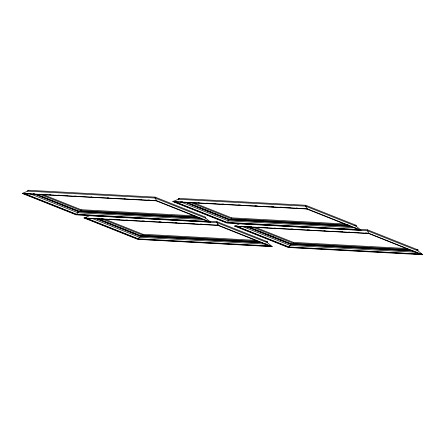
<?xml version="1.0" encoding="UTF-8"?>
<svg xmlns="http://www.w3.org/2000/svg" width="445" height="445" viewBox="0 0 445 445"><rect width="100%" height="100%" fill="white"/><g stroke="black" fill="none" stroke-linecap="round" stroke-linejoin="round"><path stroke-width="0.67" d="M23.874 193.314L76.629 214.284L208.889 221.432L208.85 221.794L76.59 214.64L23.835 193.675L23.869 193.375M27.829 191.139L27.929 190.265L155.172 197.141L205.662 217.21L205.562 218.083L210.429 222.038L75.995 214.779L22.25 193.419L27.829 191.139L155.071 198.014L205.562 218.083M76.59 214.64L77.764 212.704L203.426 219.496M200.122 218.117L78.826 211.559L78.876 211.08L37.052 194.454M196.657 216.849L80.996 210.596L81.096 209.723L42.203 194.265M85.646 217.866L138.395 238.837L270.66 245.985L270.616 246.341L138.356 239.193L85.601 218.228L85.646 217.866L86.68 217.922M84.022 217.972L218.462 225.237L272.201 246.597L137.761 239.332L84.022 217.972L89.601 215.691L89.662 215.146M138.356 239.193L138.751 238.225M261.894 242.664L140.592 236.111L140.648 235.633L98.045 218.695M259.652 241.463L142.767 235.149L142.867 234.276L105.409 219.391M155.172 197.141L155.071 198.014L156.696 200.678L210.429 222.044M208.85 221.794L156.095 200.823L156.139 200.461L156.551 200.628M359.404 229.837L227.134 222.778L174.384 201.813L174.423 201.452L175.458 201.507M178.378 199.277L178.478 198.403L305.721 205.279L356.211 225.348L356.111 226.221L360.973 230.176L226.538 222.917L172.799 201.557L178.378 199.277L305.62 206.152L356.111 226.221M208.983 221.265L216.943 221.693L216.843 222.567L218.462 225.231M270.616 246.341L217.866 225.376L217.905 225.014L216.871 224.959M227.134 222.778L228.313 220.842L355.177 227.701M350.671 226.249L229.37 219.696L229.425 219.218L186.822 202.28M348.429 225.053L231.545 218.734L231.645 217.861L194.187 202.976M421.193 254.24L288.905 247.331L236.162 226.271M234.571 226.11L369.005 233.375L422.75 254.735L288.31 247.47L234.571 226.11L240.172 223.607M272.195 246.591L267.334 242.636L267.434 241.763L216.943 221.693M288.905 247.331L289.3 246.358M412.437 250.802L291.141 244.249L291.197 243.765L248.594 226.833M408.977 249.534L293.311 243.287L293.411 242.414L254.996 227.145M305.721 205.279L305.62 206.152L307.239 208.816L360.978 230.182M359.399 229.926L306.644 208.961L306.683 208.599L304.619 208.488M360.2 229.436L367.487 229.831L367.392 230.705L369.011 233.369M421.165 254.479L368.427 233.391M422.744 254.724L417.877 250.774L417.977 249.901L367.487 229.831M34.816 194.231L78.565 211.62L78.125 212.482M139.891 237.035L140.336 236.167L262.544 242.775M228.674 220.62L229.114 219.752L351.328 226.36M290.44 245.173L290.88 244.305L413.094 250.913M75.989 214.774L76.306 214.179M24.909 193.369L26.978 193.48M33.175 193.82L34.209 193.875M41.441 194.265L42.475 194.32M49.706 194.71L50.741 194.765M57.972 195.16L60.042 195.272M66.238 195.605L67.273 195.661M74.504 196.05L76.573 196.162M82.776 196.501L84.839 196.612M91.041 196.946L92.071 197.002M99.307 197.391L101.371 197.502M107.573 197.841L108.608 197.897M115.839 198.286L117.903 198.398M124.105 198.731L125.14 198.787M132.371 199.182L133.405 199.238M139.602 199.571L141.671 199.683M147.873 200.016L149.937 200.128M181.655 201.841L182.689 201.897M189.92 202.291L190.955 202.347M198.186 202.736L199.221 202.792M206.452 203.181L208.521 203.293M213.689 203.576L215.753 203.688M221.955 204.021L224.019 204.133M230.221 204.466L232.284 204.578M238.487 204.917L240.556 205.028M246.753 205.362L248.822 205.473M255.018 205.807L257.088 205.918M263.284 206.258L265.353 206.369M271.55 206.703L273.619 206.814M279.822 207.148L281.885 207.259M288.087 207.598L290.151 207.709M296.353 208.043L297.382 208.099M22.256 193.419L156.69 200.684M172.805 201.557L307.239 208.822M23.835 193.675L156.095 200.823M174.384 201.813L306.644 208.961M81.096 209.723L194.921 215.875M231.645 217.861L344.858 223.98M354.887 225.276L356.211 225.348M78.876 211.08L199.199 217.583M229.425 219.218L349.748 225.721M88.922 211.781L90.246 211.853M96.209 212.17L98.195 212.282M104.82 212.638L109.459 212.888M112.769 213.066L114.092 213.138M122.041 213.567L125.357 213.75M129.99 214.001L131.314 214.073M138.601 214.462L143.24 214.713M145.893 214.857L147.885 214.968M154.515 215.324L157.163 215.469M162.47 215.753L167.771 216.042M170.424 216.187L173.077 216.326M179.046 216.648L183.685 216.899M187 217.082L189.653 217.221M194.955 217.51L197.608 217.655M236.823 219.774L238.815 219.88M244.783 220.203L248.093 220.381M252.738 220.631L254.724 220.742M260.692 221.065L264.007 221.243M269.308 221.527L270.638 221.599M277.268 221.96L280.584 222.138M289.2 222.606L291.191 222.711M293.839 222.856L296.492 222.995M303.117 223.357L304.441 223.429M310.404 223.752L312.39 223.857M319.015 224.213L320.339 224.286M321.001 224.325L322.325 224.397M326.964 224.647L328.288 224.714M336.236 225.148L338.222 225.253M78.565 211.62L199.788 218.172M359.438 229.57L227.178 222.422L175.247 201.78M89.601 215.691L216.843 222.567L267.334 242.636M240.15 223.824L367.392 230.705L417.877 250.774M93.906 218.311L94.941 218.367M101.137 218.706L103.207 218.818M109.403 219.151L112.502 219.318M117.664 219.596L119.727 219.708M125.924 220.041L127.993 220.158M134.19 220.492L136.253 220.603M142.45 220.937L144.519 221.048M150.716 221.382L151.751 221.438M158.987 221.833L161.051 221.944M167.253 222.278L168.288 222.333M169.322 222.389L170.357 222.444M175.525 222.722L176.559 222.778M183.796 223.173L185.86 223.284M192.062 223.618L194.131 223.729M200.333 224.063L202.403 224.18M208.605 224.514L209.634 224.569M241.362 226.283L243.426 226.394M249.628 226.728L251.698 226.844M257.9 227.178L259.969 227.289M266.171 227.623L267.2 227.679M274.437 228.068L275.472 228.129M282.709 228.519L284.778 228.63M290.98 228.964L293.044 229.075M299.246 229.414L301.315 229.525M307.512 229.859L309.581 229.97M315.778 230.304L317.841 230.415M324.038 230.749L325.072 230.805M332.304 231.2L333.333 231.255M340.564 231.645L342.633 231.756M348.83 232.09L349.859 232.145M357.09 232.54L358.125 232.596M365.356 232.985L367.42 233.097M85.601 218.228L217.866 225.376M236.15 226.36L368.41 233.514M142.867 234.276L256.081 240.395M293.411 242.414L407.236 248.566M266.104 241.691L267.434 241.763M416.654 249.829L417.977 249.901M140.648 235.633L259.991 242.08M291.197 243.765L410.54 250.218M140.092 235.755L141.415 235.828M148.708 236.223L154.009 236.512M157.986 236.723L159.31 236.796M159.972 236.835L161.958 236.94M165.935 237.157L167.264 237.224M167.926 237.263L169.912 237.369M173.889 237.586L177.867 237.797M181.844 238.014L185.815 238.231M189.792 238.442L193.77 238.659M197.747 238.876L201.724 239.087M206.363 239.338L211.002 239.588M214.318 239.772L218.957 240.022M223.596 240.272L226.906 240.45M231.545 240.701L234.86 240.879M239.499 241.129L242.814 241.307M247.453 241.563L250.763 241.741M255.402 241.991L258.717 242.169M296.604 244.216L298.589 244.322M305.22 244.683L306.544 244.756M313.169 245.112L314.493 245.184M316.484 245.29L317.808 245.362M324.438 245.723L325.762 245.79M332.387 246.152L334.379 246.257M340.342 246.58L343.657 246.758M346.966 246.942L351.606 247.192M356.245 247.442L359.56 247.62M362.875 247.798L368.176 248.088M370.824 248.227L376.131 248.516M378.778 248.66L384.08 248.944M388.057 249.161L392.034 249.372M396.011 249.589L399.988 249.806M403.965 250.018L409.267 250.307M266.294 244.11L139.535 237.257L91.809 218.289M416.303 252.215L290.079 245.395L241.863 226.227M190.249 202.319L231.545 218.734M252.977 227.25L293.311 243.287M178.478 198.403L179.268 198.715M196.262 206.38L197.313 206.803M198.893 207.426L200.467 208.054M202.047 208.683L203.626 209.311M205.201 209.934L206.252 210.352M207.57 210.874L208.355 211.191M209.934 211.82L211.514 212.443M214.668 213.7L216.248 214.323M261.187 232.19L262.238 232.607M263.813 233.236L265.392 233.859M266.972 234.487L268.546 235.116M270.126 235.739L271.177 236.162M272.49 236.684L273.28 236.996M280.383 239.816L281.168 240.133M185.993 202.453L229.37 219.696M246.986 226.7L291.141 244.249M184.975 202.208L229.114 219.752M246.741 226.761L290.88 244.305M180.592 201.874L228.313 220.842M174.423 201.452L174.835 201.618M237.018 226.333L288.944 246.969L421.204 254.117L420.864 253.778M217.905 225.014L218.317 225.181M39.7 194.181L80.996 210.596M101.471 218.734L142.767 235.149M27.929 190.265L28.719 190.582M42.03 196.785L43.61 197.408M58.334 203.265L59.385 203.682M60.965 204.305L62.545 204.934M64.119 205.562L64.909 205.874M99.858 219.763L100.648 220.08M106.956 222.589L108.536 223.218M123.259 229.069L124.311 229.487M125.891 230.115L127.47 230.738M129.044 231.367L130.624 231.995M132.204 232.624L133.255 233.041M134.568 233.564L135.358 233.875M35.444 194.315L78.826 211.559M97.216 218.868L140.592 236.111M33.642 193.764L34.426 194.076M96.587 218.779L140.336 236.167M30.043 193.736L77.764 212.704M289.784 245.796A9.356 3.071 -79.7 0 1 290.079 245.468M289.289 246.241A8.555 2.982 -81.9 0 1 289.778 245.612M139.235 237.658A9.356 3.071 -79.7 0 1 139.53 237.33M138.74 238.108A8.555 2.982 -81.9 0 1 139.229 237.474"/></g></svg>
